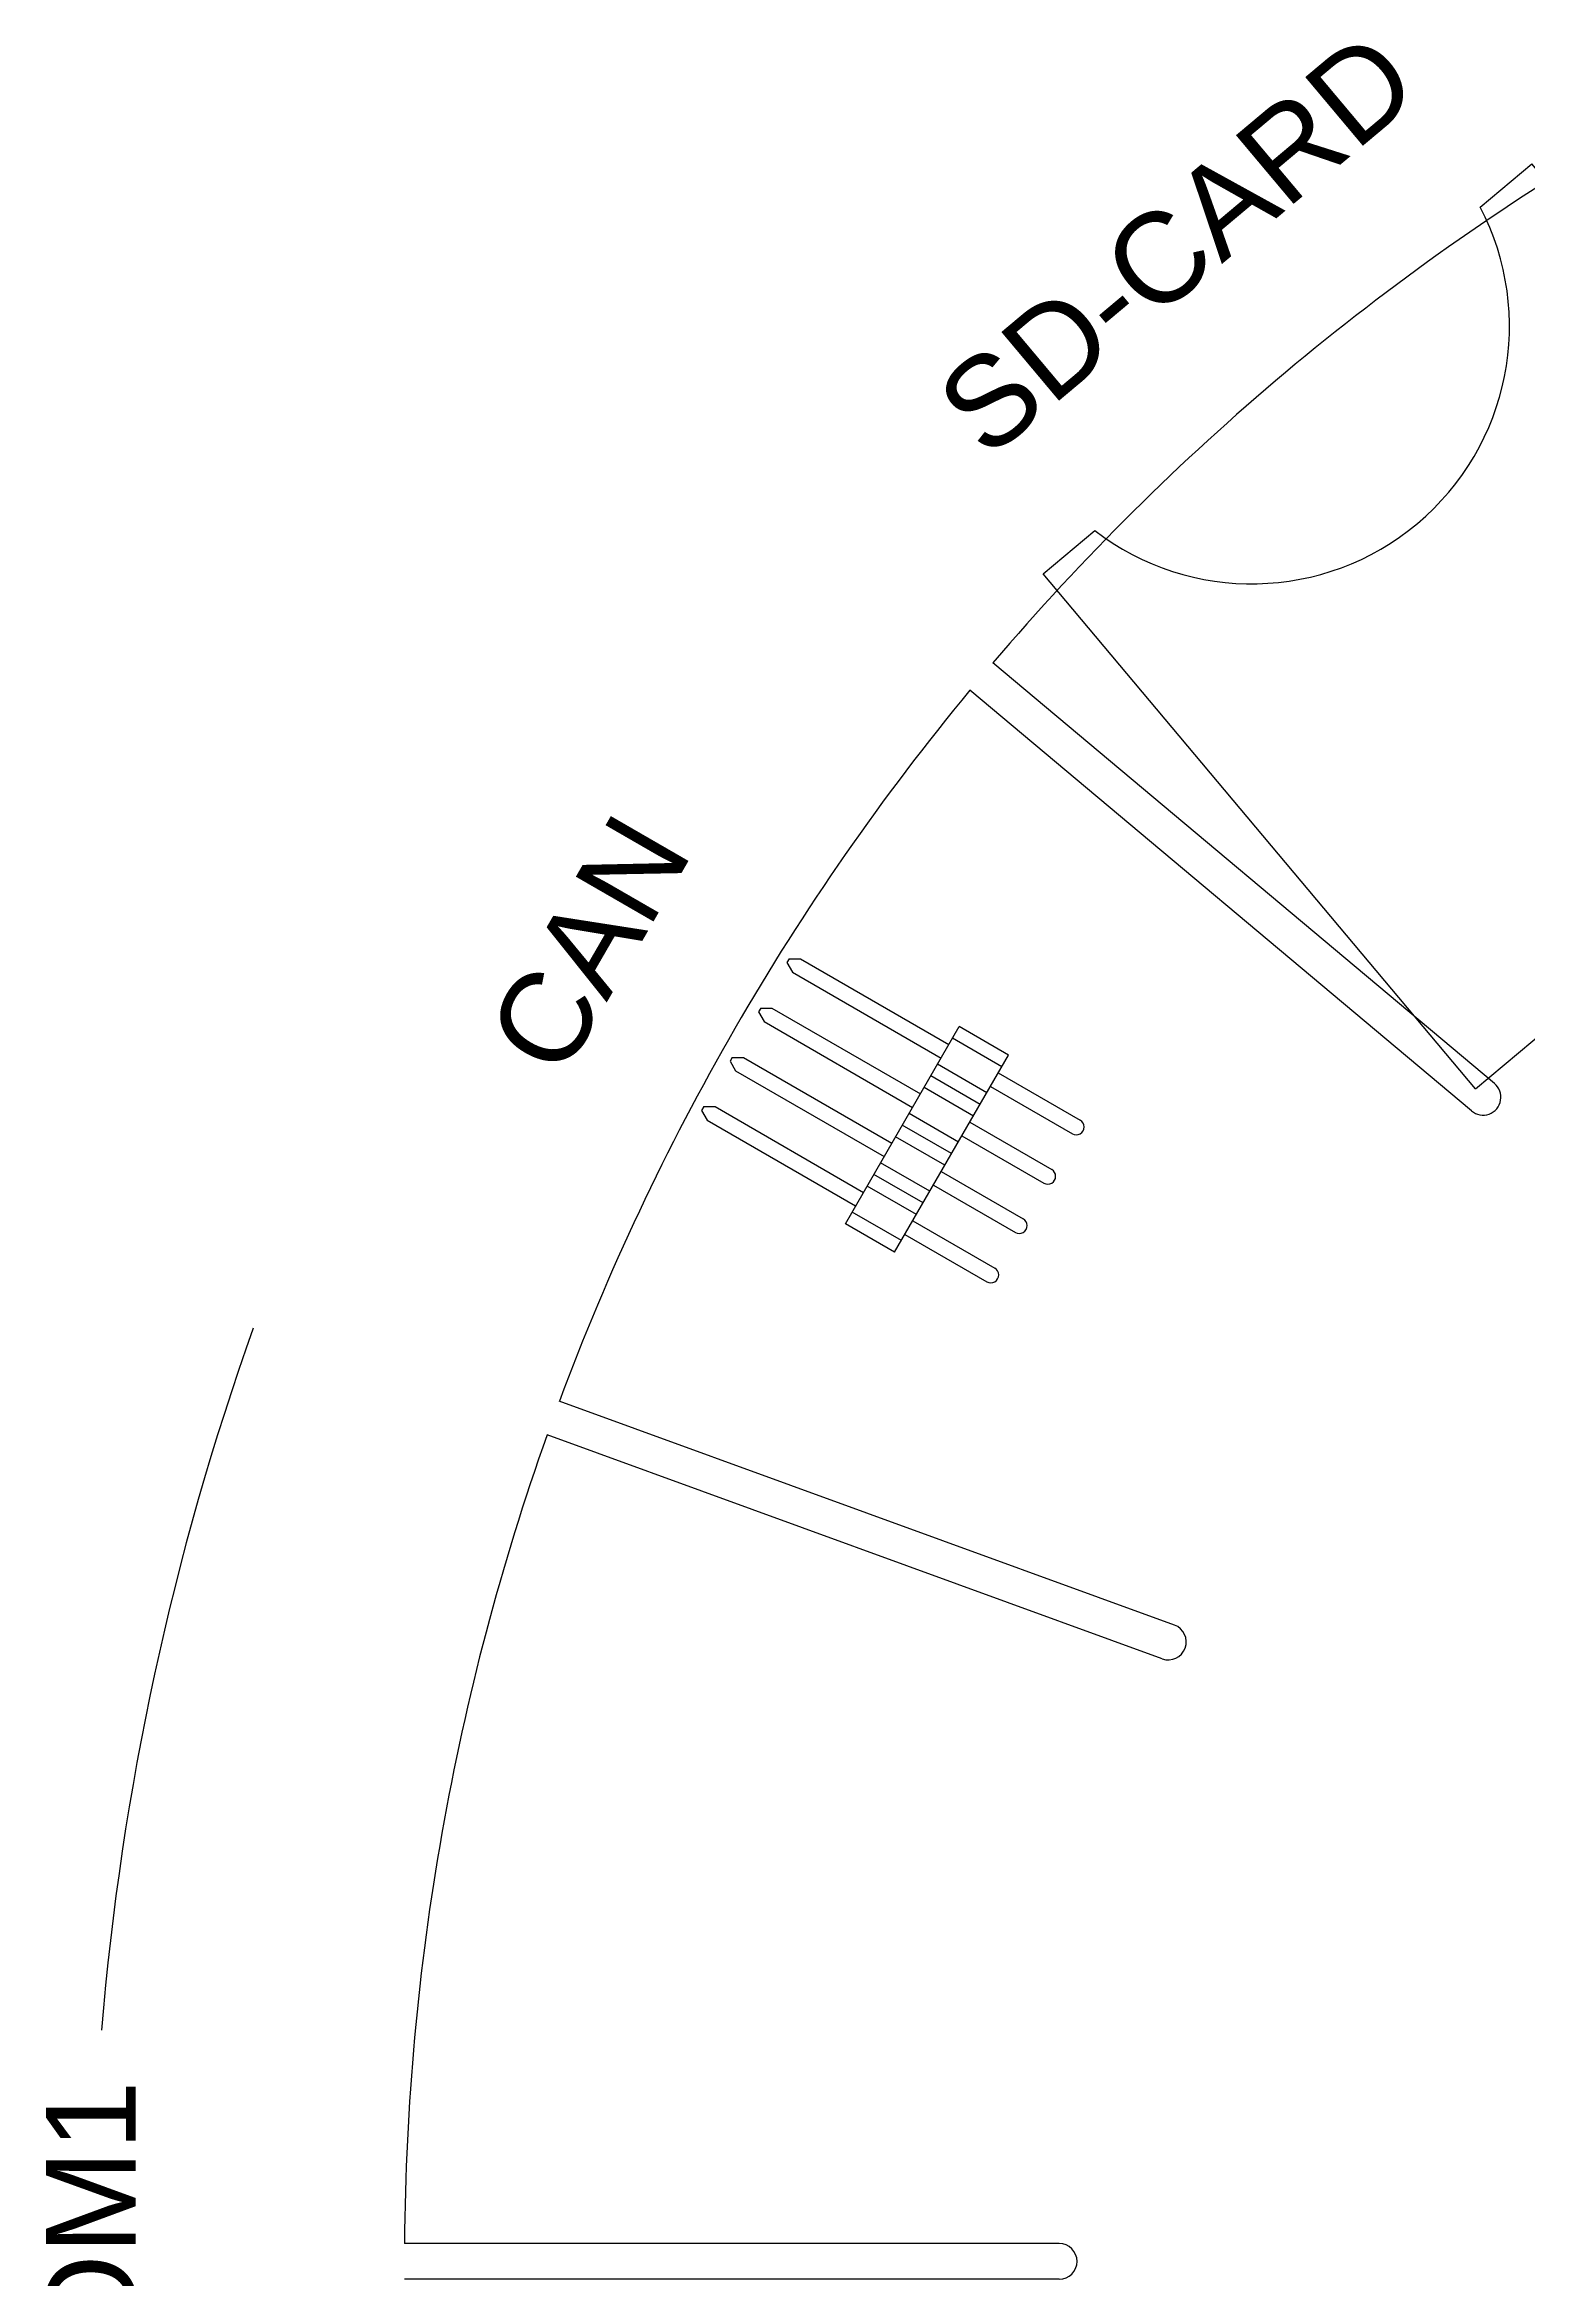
# Model space of a CAD drawing. Header units: millimetres. Extents: x -305 to 613, y 14 to 241.
# Drawn here: x 351.1 to 417.3, y 126.5 to 226.2 of the extents above; entities that cross this region are included whole.
import ezdxf

# ---------------------------------------------------------------- set-up
doc = ezdxf.new("R2010")
doc.units = ezdxf.units.MM
doc.header["$MEASUREMENT"] = 0
doc.layers.add('BOARD', color=4, linetype='Continuous', lineweight=30)
doc.layers.add('TOP_SILK', color=6, linetype='Continuous')
doc.styles.get("Standard").update_dxf_attribs({"font": 'DroidSansMono.ttf'})

# ---------------------------------------------------------------- blocks, each defined once
blk = doc.blocks.new('PCB-OUTLINE')
at = {"linetype": 'Continuous'}
for p, q in [((-52.55, -126.382), (-71.318, -148.748)), ((-51.324, -127.411), (-70.092, -149.777)), ((-28.387, -140.654), (-38.373, -168.09)), ((-26.883, -141.201), (-36.869, -168.637)), ((-0.8, -145.8), (-0.8, -174.997)), ((0.8, -145.8), (0.8, -174.997))]:
    blk.add_line(p, q, dxfattribs=at)
for centre, radius, start, end in [((0, -65), 110, 210.4167, 229.5833), ((-51.937, -126.896), 0.8, 320, 140), ((-27.635, -140.927), 0.8, 340, 160), ((0, -145.8), 0.8, 0, 180), ((0, -65), 110, 230.4167, 249.5833), ((0, -65), 110, 250.4167, 269.5833)]:
    blk.add_arc(centre, radius, start, end, dxfattribs=at)
blk = doc.blocks.new('HEADER-1x4-TOP-RA-SMT')
at = {"linetype": 'Continuous'}
for p, q in [((1.17, 10.62), (0.92, 10.187)), ((0.92, 10.187), (0.92, 2.54)), ((1.37, 10.62), (1.17, 10.62)), ((1.37, 10.62), (1.62, 10.187)), ((1.62, 10.187), (1.62, 2.54)), ((3.71, 10.62), (3.46, 10.187)), ((3.46, 10.187), (3.46, 2.54)), ((3.91, 10.62), (3.71, 10.62)), ((3.91, 10.62), (4.16, 10.187)), ((4.16, 10.187), (4.16, 2.54)), ((6.25, 10.62), (6, 10.187)), ((6, 10.187), (6, 2.54)), ((6.45, 10.62), (6.25, 10.62)), ((6.45, 10.62), (6.7, 10.187)), ((6.7, 10.187), (6.7, 2.54)), ((8.79, 10.62), (8.54, 10.187)), ((8.54, 10.187), (8.54, 2.54)), ((8.99, 10.62), (8.79, 10.62)), ((8.99, 10.62), (9.24, 10.187)), ((9.24, 10.187), (9.24, 2.54)), ((0, 0), (0, 2.54)), ((0, 2.54), (10.16, 2.54)), ((0.6, 0), (0.6, 2.54)), ((1.94, 0), (1.94, 2.54)), ((2.54, 0), (2.54, 2.54)), ((3.14, 0), (3.14, 2.54)), ((4.48, 0), (4.48, 2.54)), ((5.08, 0), (5.08, 2.54)), ((5.68, 0), (5.68, 2.54)), ((7.02, 0), (7.02, 2.54)), ((7.62, 0), (7.62, 2.54)), ((8.22, 0), (8.22, 2.54)), ((9.56, 0), (9.56, 2.54)), ((10.16, 0), (10.16, 2.54)), ((0, 0), (10.16, 0)), ((0.92, 0), (0.92, -4.22)), ((1.62, 0), (1.62, -4.22)), ((3.46, 0), (3.46, -4.22)), ((4.16, 0), (4.16, -4.22)), ((6, 0), (6, -4.22)), ((6.7, 0), (6.7, -4.22)), ((8.54, 0), (8.54, -4.22)), ((9.24, 0), (9.24, -4.22))]:
    blk.add_line(p, q, dxfattribs=at)
for centre in [(1.27, -4.22), (3.81, -4.22), (6.35, -4.22), (8.89, -4.22)]:
    blk.add_arc(centre, 0.35, 180, 0, dxfattribs=at)
blk = doc.blocks.new('SD-CARD-TOP')
at = {"linetype": 'Continuous'}
for p, q in [((-14.225, 0), (-14.225, 30)), ((-14.225, 30), (-11.225, 30)), ((11.225, 30), (14.225, 30)), ((14.225, 0), (14.225, 30)), ((-14.225, 0), (14.225, 0))]:
    blk.add_line(p, q, dxfattribs=at)
blk.add_arc((0, 32.485), 11.497, 192.48332, 347.51668, dxfattribs=at)

msp = doc.modelspace()

# ---------------------------------------------------------------- linework, layer by layer
at = {"layer": 'TOP_SILK', "linetype": 'Continuous'}
msp.add_arc((477.169, 127.348), 123.943, 160.36982, 175.22566, dxfattribs=at)

# ---------------------------------------------------------------- block references
at = {"linetype": 'Continuous'}
for name, p, rotation in [('SD-CARD-TOP', (425.839, 188.799), 39.99999999999999), ('HEADER-1x4-TOP-RA-SMT', (389.035, 172.366), 59.99999999999997)]:
    msp.add_blockref(name, p, dxfattribs=dict(at, rotation=rotation))
at = {"layer": 'BOARD', "linetype": 'Continuous', "rotation": 270}
msp.add_blockref('PCB-OUTLINE', (542.169, 127.348), dxfattribs=at)

# ---------------------------------------------------------------- texts
at = {"layer": 'TOP_SILK', "linetype": 'Continuous', "char_height": 0.2, "attachment_point": 5}
for s, insert, width, rotation in [('{\\fArial|b0|i0|c0|p0;\\H20x;SD-CARD}', (401.642, 217.358), 14.99986, 40), ('{\\fArial|b0|i0|c0|p0;\\H20x;CAN}', (375.411, 186.098), 14.99986, 60), ('{\\fArial|b0|i0|c0|p0;\\H20x;COM1}', (353.214, 127.348), 20.91329, 90)]:
    msp.add_mtext(s, dxfattribs=dict(at, insert=insert, width=width, rotation=rotation))

doc.saveas('drawing.dxf')
